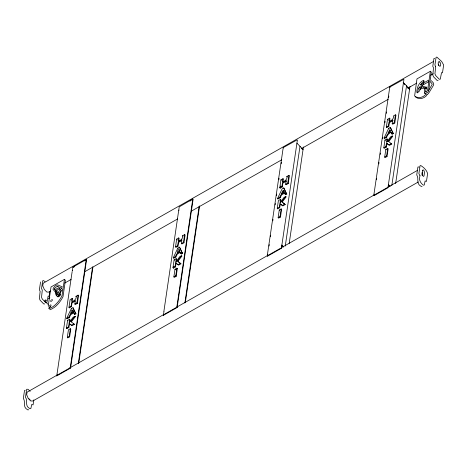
<?xml version="1.0" encoding="UTF-8"?>
<svg xmlns="http://www.w3.org/2000/svg" width="467" height="467" viewBox="0 0 467 467"><rect width="100%" height="100%" fill="white"/><g stroke="black" fill="none" stroke-linecap="round" stroke-linejoin="round"><path stroke-width="0.7" d="M388.567 133.352L390.173 130.071M50.71 300.579L50.599 301.361L51.376 301.273L52.269 300.404L52.38 299.627L51.598 299.715M40.547 281.975L39.391 289.779L40.139 291.338L39.391 298.501L40.133 300.269L43.717 303.935L44.721 303.947M33.811 399.88L33.069 404.918L31.738 404.44L30.851 408.555L29.958 408.672C24.296 405.817 28.131 400.925 25.492 397.178L26.66 389.262L28.043 389.285L30.174 391.317M49.841 291.332L49.105 296.3L48.154 296.125L46.992 302.067M49.718 309.557L50.004 309.749C55.9 307.531 60.12 302.167 62.975 296.802L65.409 280.34L64.434 279.348L62.006 295.809C59.146 301.174 54.925 306.539 49.029 308.751L48.743 308.564C48.72 306.918 51.201 306.796 51.061 305.074L50.319 304.904M74.609 266.639L72.724 267.708L72.747 267.182L86.232 259.518L86.553 259.85L70.575 368.06L56.746 375.917L72.163 271.525M72.636 268.327L72.268 270.807L72.613 270.609M75.129 301.145L72.023 302.937L71.433 306.737L69.32 307.94L68.976 307.374L70.12 299.633L72.192 298.46L72.595 298.845L72.239 301.268M68.888 327.478L68.503 326.935L69.11 323.433L71.579 325.19L73.903 323.87L74.399 324.349L72.029 325.692L69.507 323.9L68.888 327.478L66.781 328.675L66.431 328.114L67.575 320.374L69.647 319.2L70.056 319.58L69.554 322.989M66.781 328.675L66.991 327.239M71.433 306.737L71.048 306.194L71.737 302.382L75.356 300.351L74.843 304.04L75.304 304.542L77.411 303.34L78.579 295.448L78.053 295.126L75.987 296.3C77.802 299.353 68.935 305.027 72.192 298.46M69.647 319.2L69.151 322.539L69.63 323.041M67.312 337.407L68.439 329.778L70.33 328.704L70.791 329.06L69.641 336.841L67.715 337.939L67.312 337.407L69.204 336.333L70.33 328.704M74.843 304.04L76.915 302.867L78.053 295.126M56.746 375.917L56.77 375.392L70.248 367.733L86.232 259.518M78.316 363.524L92.594 266.855M78.748 363.133L92.915 267.188M164.121 311.962L163.771 312.154L179.217 206.881L192.783 198.983L193.105 199.316L177.127 307.525L163.298 315.383L163.678 312.802M181.681 240.61L178.575 242.402L177.98 246.202L175.872 247.405L175.528 246.839L176.672 239.098L178.744 237.925L179.147 238.31L178.698 241.34M180.945 263.814L177.828 261.38L181.955 256.056L181.435 255.735L177.39 260.954L180.945 263.814L178.581 265.157L176.059 263.365L175.44 266.943L173.327 268.14L172.983 267.579L174.127 259.839L176.199 258.665L176.608 259.045L176.106 262.454M173.327 268.14L173.543 266.71M177.98 246.202L177.6 245.66L178.283 241.848L181.908 239.816L181.394 243.505L181.85 244.007L183.963 242.805L185.13 234.913L184.605 234.592L182.533 235.765C184.354 238.818 175.487 244.498 178.744 237.925M175.44 266.943L175.055 266.406L175.656 262.898L178.131 264.655L180.449 263.335M176.199 258.665L175.779 262.057L179.725 256.657L181.435 255.735M173.864 276.873L174.991 269.243L176.876 268.169L177.343 268.525L176.193 276.306L174.267 277.404L173.864 276.873L175.75 275.799L176.876 268.169M181.394 243.505L183.461 242.332L184.605 234.592M163.298 315.383L163.316 314.857L176.8 307.198L192.783 198.983M184.868 302.99L199.146 206.321M185.3 302.598L199.572 205.929M267.247 255.811L283.224 147.601L297.024 139.948L297.38 140.077L281.403 248.286L267.573 256.144L267.247 255.811L280.731 248.152L281.403 248.286M267.573 256.144L267.784 254.702M269.062 246.045L269.278 244.603M270.446 236.664L270.662 235.222M272.792 220.792L273.002 219.35M275.133 204.925L275.349 203.484M276.517 195.545L276.733 194.103M278.863 179.672L279.073 178.231M281.204 163.806L281.42 162.358M286.551 181.027L282.85 183.157L282.261 186.958L280.147 188.16L279.803 187.594L280.947 179.853L283.02 178.68L283.422 179.065L282.979 182.095M280.147 188.16L280.463 186.006M285.22 204.569L282.103 202.135L286.23 196.811L285.711 196.49L281.665 201.709L285.22 204.569L282.856 205.918L280.334 204.12L279.715 207.698L277.602 208.895L277.258 208.335L278.402 200.594L280.474 199.421L280.883 199.806L280.48 202.526M282.261 186.958L281.875 186.415L282.558 182.603L286.183 180.571L285.67 184.261L286.125 184.763L288.238 183.56L289.406 175.668L288.88 175.347L286.808 176.526C288.629 179.573 279.762 185.253 283.02 178.68M279.715 207.698L279.33 207.161L279.931 203.653L282.407 205.41L284.724 204.091M280.474 199.421L280.054 202.812L284 197.413L285.711 196.49M278.139 217.628L279.266 209.998L281.152 208.924L281.619 209.28L280.469 217.062L278.542 218.159L278.139 217.628L280.025 216.56L281.152 208.924M285.67 184.261L287.736 183.087L288.88 175.347M281.338 246.547L281.875 245.058L283.632 246.85M285.267 246.045L299.995 146.317M289.19 243.447L303.433 146.977M373.798 195.276L389.776 87.066L403.576 79.413L403.932 79.542L387.949 187.752L374.12 195.609L373.798 195.276L387.277 187.617L387.949 187.752M374.12 195.609L374.336 194.167M376.466 179.737L376.676 178.295M378.807 163.864L379.023 162.423M380.191 154.489L380.407 153.048M382.537 138.617L382.747 137.175M384.878 122.745L385.094 121.303M386.267 113.37L386.478 111.928M388.608 97.498L388.824 96.056M393.103 120.492L389.402 122.623L388.807 126.423L386.694 127.625L386.355 127.059L387.499 119.319L389.566 118.145L389.974 118.53L389.618 120.953M386.694 127.625L386.909 126.189M386.267 147.163L385.876 146.626L386.483 143.118L388.953 144.875L391.276 143.556L391.772 144.034L389.402 145.383L386.886 143.585L386.267 147.163L384.154 148.366L383.81 147.8L384.954 140.059L387.02 138.886L387.435 139.271L387.032 141.991M388.807 126.423L388.427 125.886L389.005 122.156L392.636 120.066L392.216 123.726L392.677 124.228L394.79 123.025L395.958 115.133L395.432 114.812L393.36 115.991C395.181 119.038 386.314 124.718 389.566 118.145M387.02 138.886L386.606 142.277L390.552 136.878L392.262 135.955L392.776 136.282L388.661 141.629M384.685 157.099L385.812 149.463L387.703 148.389L388.165 148.745L387.02 156.527L385.088 157.624L384.685 157.099L386.577 156.025L387.703 148.389M392.216 123.726L394.288 122.552L395.432 114.812M391.819 185.51L406.547 85.782M395.631 183.63L409.985 86.442M417.644 92.892L418.216 89.343L419.436 87.136M424.503 92.735L424.591 93.663L425.799 93.242L426.213 93.517C424.24 97.422 418.169 98.975 414.626 96.068L416.973 78.888L430.376 71.27L431.35 72.268L428.525 91.38L427.626 92.489L426.412 92.612M430.376 71.27L427.556 90.382L426.651 91.497L425.437 91.62M422.127 175.329L422.15 172.235M424.701 87.924L424.579 88.712L425.355 88.637M426.243 87.773L426.365 86.985L425.595 87.066M44.838 300.993L45.007 300.106L45.988 300.129M71.288 321.944L75.403 316.591L74.889 316.27L73.179 317.192L69.227 322.592M423.464 83.611L423.867 80.271C419.092 81.824 416.722 87.778 416.803 92.443L417.358 92.571L419.033 91.55L423.143 84.2M425.846 91.479L425.723 90.119L426.424 88.257L425.881 87.673L425.075 87.726L424.287 89.816L424.48 91.923L425.11 92.986M66.699 318.319L71.305 308.611L72.957 307.671L75.975 313.806L74.743 314.507C73.78 309.72 69.303 314.618 68.929 317.046L66.699 318.319L67.032 318.885L69.309 317.595L70.751 314.63L73.996 312.82M71.492 312.989L72.799 310.38L73.447 311.577M173.251 257.784L177.851 248.076L179.509 247.136L182.527 253.272L181.295 253.972C180.332 249.185 175.855 254.083 175.481 256.517L173.251 257.784L173.584 258.35L175.861 257.06L177.302 254.095L180.49 252.285M177.752 253.067L179.468 249.845M277.526 198.539L282.126 188.831L283.784 187.892L286.802 194.027L285.57 194.727C284.607 189.941 280.13 194.838 279.756 197.272L277.526 198.539L277.859 199.105L280.136 197.815L281.578 194.85L284.765 193.04M282.027 193.823L283.691 190.571M384.078 138.004L388.678 128.297L390.336 127.357L393.354 133.492L392.117 134.192C391.159 129.406 386.676 134.303 386.308 136.738L384.078 138.004L384.411 138.571L386.688 137.28C386.618 135.488 391.685 129.709 392.117 134.192M49.665 305.511L48.918 306.27L48.212 306.072L51.031 286.96L64.434 279.348M50.64 306.504L50.203 307.088M420.744 84.836L422.045 82.747L424.305 81.386M428.566 90.703L432.279 84.165L430.545 81.877M74.889 316.27L70.838 321.483L74.399 324.349M392.262 135.955L388.217 141.174L391.772 144.034M62.415 289.709L59.426 293.048L59.63 294.479L59.402 294.169M425.957 88.666L426.424 88.257M427.48 94.322L428.525 93.464L433.446 85.327L433.726 84.083L433.318 82.834L431.315 80.645M433.761 61.34L43.151 283.259L42.771 285.816L44.301 289.458L46.834 292.05L48.895 292.073L50.798 290.994M84.667 260.925L86.553 259.85M189.964 201.102L191.219 200.39M178.82 210.273L179.165 210.074M64.75 283.066L71.089 279.464M85.041 271.543L177.618 218.941M191.569 211.02L281.613 159.86M301.904 148.331L388.147 99.337M407.802 88.17L416.681 83.126M430.632 75.199L433.166 73.757M68.976 307.374L71.048 306.194M175.528 246.839L177.6 245.66M279.803 187.594L281.875 186.415M386.355 127.059L388.427 125.886M74.259 314.022L75.467 313.334L75.975 313.806M180.811 253.488L182.019 252.805L182.527 253.272M285.086 194.243L286.294 193.56L286.802 194.027M391.632 133.708L392.846 133.025L393.354 133.492M66.431 328.114L68.503 326.935M172.983 267.579L175.055 266.406M277.258 208.335L279.33 207.161M383.81 147.8L385.876 146.626M175.896 269.348L177.343 268.525M57.505 374.884L27.068 392.181L26.689 394.738L28.213 398.38L30.752 400.972L32.813 400.995L418.35 181.961M69.554 368.043L164.034 314.361M176.719 307.158L267.393 255.642M281.344 247.714L374.557 194.757M387.879 187.191L417.679 170.262M420.534 84.725L428.49 80.213M428.887 81.597L420.989 86.074L419.815 86.354M74.241 317.221L75.403 316.591M418.765 88.175L423.785 86.436L425.997 87.411M419.629 89.384L423.826 87.831L423.458 87.866L425.209 88.637M25.218 390.231L24.517 390.482L23.35 398.392C25.983 402.14 22.153 407.037 27.816 409.892L28.709 409.775M49.356 307.385L49.893 307.268M434.719 58.328L433.936 58.48L432.786 66.285L433.528 67.838L432.786 75.006L433.528 76.775L437.112 80.435L438.11 80.447M422.098 186.275L421.205 186.391C415.542 183.537 419.378 178.645 416.739 174.897L417.907 166.988L419.29 167.005M46.863 302.727L45.865 302.715L42.281 299.049L41.54 297.281L42.281 290.118L41.54 288.565L42.69 280.76L43.472 280.609L45.048 281.659M426.774 94.241L427.182 94.515C425.215 98.42 419.144 99.973 415.595 97.066L415.513 96.342M59.899 288.851L59.636 288.816C55.608 289.505 55.176 294.689 58.048 297.041M62.485 286.954L57.768 284.917L56.781 284.958L55.194 285.927L53.355 288.057L53.022 289.406L55.614 292.254M30.104 399.933L28.96 398.765M286.808 176.526L287.293 176.865M182.533 235.765L183.017 236.109M75.987 296.3L76.465 296.644M388.678 128.297L389.104 128.67M177.851 248.076L178.277 248.45M71.305 308.611L71.731 308.985M385.812 149.463L386.238 149.843M279.266 209.998L279.692 210.378M174.991 269.243L175.411 269.622M394.288 122.552L394.79 123.025M287.736 183.087L288.238 183.56M183.461 242.332L183.963 242.805M76.915 302.867L77.411 303.34M58.147 292.762L54.33 288.851L54.47 289.575L54.721 288.565L56.022 287.065L57.844 286.353L57.102 286.183L61.603 288.133L61.726 288.553L61.825 287.894L58.036 292.511L57.85 294.111L59.099 296.06M56.338 292.972L59.169 295.868M404.883 84.632L403.126 82.834L403.47 82.641L409.617 88.923L409.273 89.115L407.516 87.323M389.776 87.066L390.103 87.399M388.427 184.523L390.184 186.321M388.521 185.171L389.834 186.514M296.924 143.176L303.065 149.458L302.721 149.65L301.402 148.308M283.224 147.601L283.551 147.934M281.531 245.257L283.288 247.049M176.8 307.198L177.127 307.525M70.248 367.733L70.575 368.06M44.92 301.104L48.037 304.344M58.965 293.597L60.325 295.033M384.954 140.059L385.322 140.468M174.127 259.839L174.495 260.247M67.575 320.374L67.943 320.782M387.499 119.319L387.861 119.733M280.947 179.853L281.309 180.262M176.672 239.098L177.034 239.507M386.577 156.025L387.02 156.527M280.025 216.56L280.469 217.062M175.75 275.799L176.193 276.306M69.204 336.333L69.641 336.841M386.483 143.118L386.886 143.585M279.931 203.653L280.334 204.12M175.656 262.898L176.059 263.365M69.11 323.433L69.507 323.9M60.535 290.048L58.661 287.818C54.242 288.629 54.423 294.257 57.441 296.656L58.702 296.644L60.266 295.179L60.938 290.597M386.308 136.738L386.688 137.28M279.756 197.272L280.136 197.815M175.481 256.517L175.861 257.06M68.929 317.046L69.309 317.595M45.906 300.018L46.291 300.853M390.336 127.357L392.846 133.025M283.784 187.892L286.294 193.56M283.743 190.6L284.275 191.797M284.823 193.04L285.57 194.727M179.509 247.136L182.019 252.805M180.548 252.285L181.295 253.972M72.957 307.671L75.467 313.334M74.247 313.38L74.743 314.507M425.075 87.726L425.122 88.339M438.209 64.119A4.647 2.107 60.4 0 1 438.513 65.415M419.991 175.691C418.59 179.567 420.247 182.901 423.353 185.177L424.246 185.055L425.128 180.945L426.459 181.418L427.626 173.508C426.634 170.093 423.668 167.32 420.755 165.516L420.055 165.767L418.887 173.677L419.991 175.691M435.67 66.623L434.929 73.786L435.67 75.555L439.254 79.215L440.253 79.232L441.548 72.624L442.5 72.799L443.65 64.995L441.677 61.475L436.861 57.108L436.085 57.26L434.929 65.065L435.67 66.623M70.786 313.135C75.724 313.328 71.632 306.025 70.786 313.135M177.337 252.6C182.288 252.793 178.155 245.514 177.337 252.6M281.613 193.356L284.064 192.025L283.241 190.168L281.613 193.356M388.159 132.826L390.61 131.49L389.793 129.633L388.159 132.826M422.647 170.344L422.104 174.01L422.349 175.271L423.493 176.438L424.001 175.948L424.538 172.276L423.756 170.192L423.149 169.848L422.647 170.344M49.788 297.876L48.749 298.886L48.685 298.419L49.788 297.876M439.733 62L439.05 61.562A4.647 2.107 60.4 0 0 438.536 65.024L439.844 66.361A4.647 2.107 60.4 0 0 440.352 62.899L439.733 62"/></g></svg>
